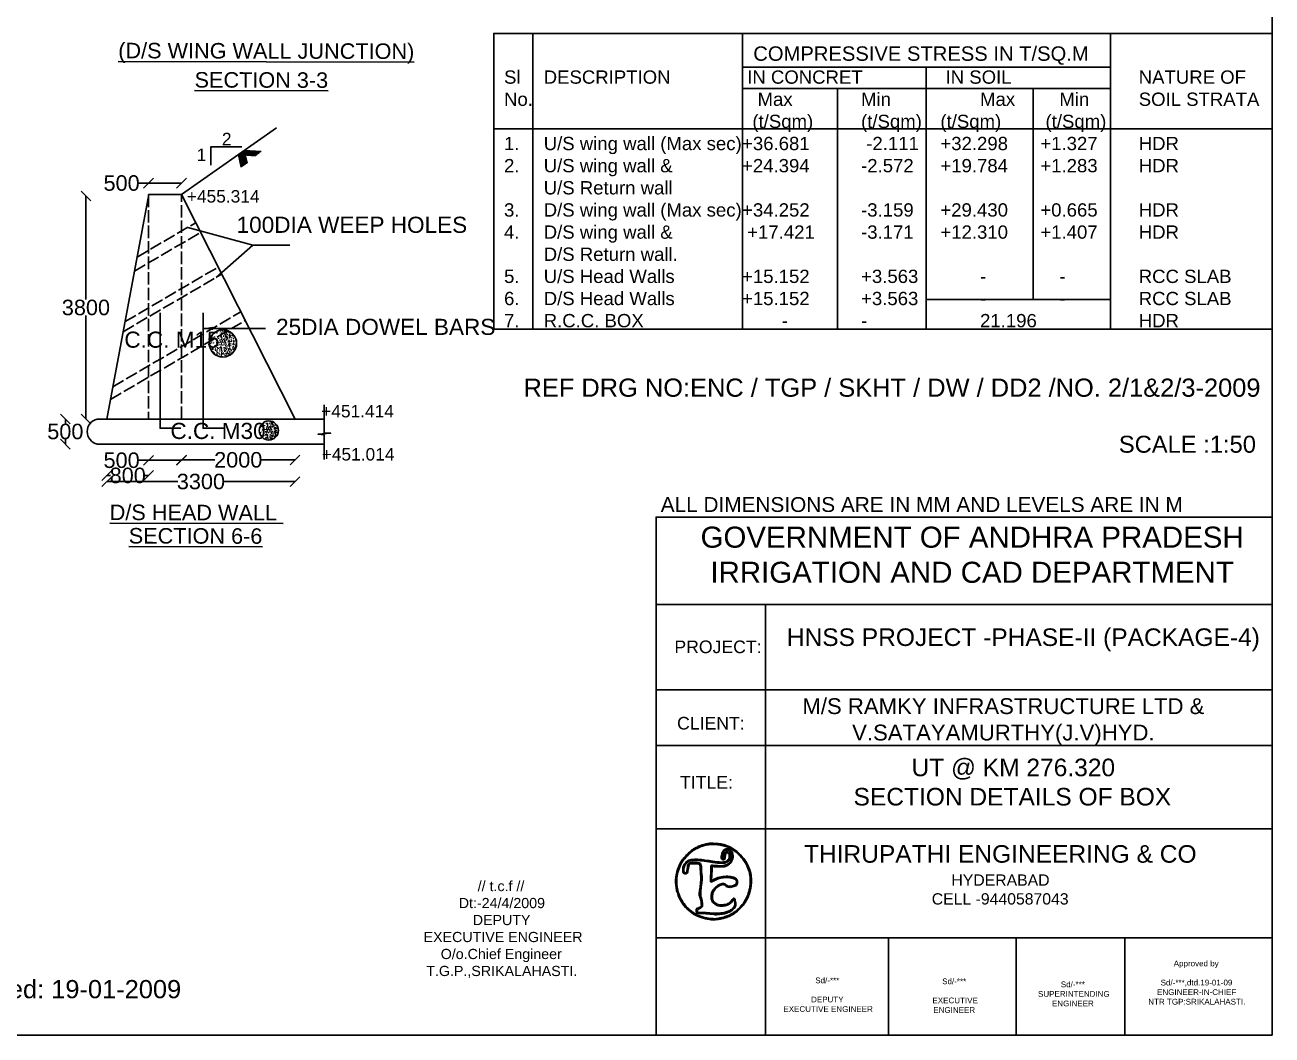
# Model space of a CAD drawing. Header units: millimetres. Extents: x 5124 to 6568637, y 2311 to 91879094.
# Drawn here: x 3796725 to 3808787, y 45942158 to 45951932 of the extents above; entities that cross this region are included whole.
import ezdxf

# ---------------------------------------------------------------- set-up
doc = ezdxf.new("R2010")
doc.units = ezdxf.units.MM
doc.header["$MEASUREMENT"] = 0
doc.linetypes.add('ACAD_ISO02W100', pattern=[15, 12, -3])
for name, color, linetype in [('DIMENSION', 7, 'Continuous'), ('DRAWING', 7, 'Continuous'), ('TEXT', 7, 'Continuous')]:
    doc.layers.add(name, color=color, linetype=linetype)
doc.styles.get("Standard").update_dxf_attribs({"font": 'arial.ttf', "height": 150})
doc.dimstyles.get("Standard").update_dxf_attribs({"dimtxt": 200, "dimasz": 110, "dimexe": 0.18, "dimexo": 0.0625, "dimgap": 0.09, "dimtad": 0, "dimtih": 1, "dimtoh": 1, "dimdec": 0, "dimzin": 0, "dimdsep": 46, "dimtxsty": 'Standard', "dimblk": 'OBLIQUE', "dimcen": 0.09, "dimse1": 1, "dimse2": 1, "dimadec": 0, "dimazin": 0, "dimtfac": 1, "dimtdec": 0, "dimtofl": 0, "dimtmove": 0, "dimatfit": 3, "dimfxl": 1, "dimtolj": 1, "dimtzin": 0, "dimarcsym": 0})

# ---------------------------------------------------------------- blocks, each defined once
blk = doc.blocks.new('_Oblique')
at = {"color": 0, "linetype": 'ByBlock', "lineweight": -2}
blk.add_line((-0.5, -0.5), (0.5, 0.5), dxfattribs=at)
blk = doc.blocks.new('*D82')
at = {"layer": 'Defpoints', "color": 0, "transparency": 16777216}
for p in [(3798239, 45948118.5), (3799337.5, 45948118.5), (3798239, 45947723)]:
    blk.add_point(p, dxfattribs=at)
at = {"layer": 'DIMENSION', "color": 0, "lineweight": -2, "transparency": 16777216}
for p, q in [((3798239, 45947723), (3798563.16, 45947723)), ((3799337.5, 45947723), (3799013.34, 45947723))]:
    blk.add_line(p, q, dxfattribs=at)
at = {"layer": 'DIMENSION', "color": 0, "lineweight": -2, "transparency": 16777216, "xscale": 95, "yscale": 95, "zscale": 95, "rotation": 180}
blk.add_blockref('_Oblique', (3798239, 45947723), dxfattribs=at)
at = {"layer": 'DIMENSION', "color": 0, "lineweight": -2, "transparency": 16777216, "xscale": 95, "yscale": 95, "zscale": 95}
blk.add_blockref('_Oblique', (3799337.5, 45947723), dxfattribs=at)
at = {"layer": 'DIMENSION', "color": 0, "transparency": 16777216, "insert": (3798788.25, 45947723), "char_height": 150, "attachment_point": 5}
blk.add_mtext('\\A1;2000', dxfattribs=at)
blk = doc.blocks.new('*D83')
at = {"layer": 'Defpoints', "color": 0, "transparency": 16777216}
for p in [(3797920, 45948118), (3798239, 45948118), (3797920, 45947719)]:
    blk.add_point(p, dxfattribs=at)
at = {"layer": 'DIMENSION', "color": 0, "lineweight": -2, "transparency": 16777216}
for p, q in [((3797920, 45947719), (3797826, 45947719)), ((3798239, 45947719), (3797920, 45947719))]:
    blk.add_line(p, q, dxfattribs=at)
at = {"layer": 'DIMENSION', "color": 0, "lineweight": -2, "transparency": 16777216, "xscale": 95, "yscale": 95, "zscale": 95, "rotation": 180}
blk.add_blockref('_Oblique', (3797920, 45947719), dxfattribs=at)
at = {"layer": 'DIMENSION', "color": 0, "lineweight": -2, "transparency": 16777216, "xscale": 95, "yscale": 95, "zscale": 95}
blk.add_blockref('_Oblique', (3798239, 45947719), dxfattribs=at)
at = {"layer": 'DIMENSION', "color": 0, "transparency": 16777216, "insert": (3797660, 45947719), "char_height": 150, "attachment_point": 5}
blk.add_mtext('\\A1;500', dxfattribs=at)
blk = doc.blocks.new('*D84')
at = {"layer": 'Defpoints', "color": 0, "transparency": 16777216}
for p in [(3797517, 45948118), (3797920, 45948118), (3797517, 45947572)]:
    blk.add_point(p, dxfattribs=at)
at = {"layer": 'DIMENSION', "color": 0, "lineweight": -2, "transparency": 16777216}
for p, q in [((3797517, 45947572), (3797553, 45947572)), ((3797920, 45947572), (3797884, 45947572))]:
    blk.add_line(p, q, dxfattribs=at)
at = {"layer": 'DIMENSION', "color": 0, "lineweight": -2, "transparency": 16777216, "xscale": 95, "yscale": 95, "zscale": 95, "rotation": 180}
blk.add_blockref('_Oblique', (3797517, 45947572), dxfattribs=at)
at = {"layer": 'DIMENSION', "color": 0, "lineweight": -2, "transparency": 16777216, "xscale": 95, "yscale": 95, "zscale": 95}
blk.add_blockref('_Oblique', (3797920, 45947572), dxfattribs=at)
at = {"layer": 'DIMENSION', "color": 0, "transparency": 16777216, "insert": (3797719, 45947572), "char_height": 150, "attachment_point": 5}
blk.add_mtext('\\A1;800', dxfattribs=at)
blk = doc.blocks.new('*D85')
at = {"layer": 'Defpoints', "color": 0, "transparency": 16777216}
for p in [(3797425, 45948118), (3797116, 45947875), (3797425, 45947875)]:
    blk.add_point(p, dxfattribs=at)
at = {"layer": 'DIMENSION', "color": 0, "lineweight": -2, "transparency": 16777216}
for p, q in [((3797116, 45948118), (3797116, 45948074)), ((3797116, 45947875), (3797116, 45947920))]:
    blk.add_line(p, q, dxfattribs=at)
at = {"layer": 'DIMENSION', "color": 0, "lineweight": -2, "transparency": 16777216, "xscale": 95, "yscale": 95, "zscale": 95}
for p, rotation in [((3797116, 45948118), 90), ((3797116, 45947875), 270)]:
    blk.add_blockref('_Oblique', p, dxfattribs=dict(at, rotation=rotation))
at = {"layer": 'DIMENSION', "color": 0, "transparency": 16777216, "insert": (3797116, 45947997), "char_height": 150, "attachment_point": 5}
blk.add_mtext('\\A1;500', dxfattribs=at)
blk = doc.blocks.new('*D81')
at = {"layer": 'Defpoints', "color": 0, "transparency": 16777216}
for p in [(3797517, 45948118.5), (3799337.5, 45947723), (3797517, 45947513)]:
    blk.add_point(p, dxfattribs=at)
at = {"layer": 'DIMENSION', "color": 0, "lineweight": -2, "transparency": 16777216}
for p, q in [((3797517, 45947513), (3798203.49015, 45947513)), ((3799337.5, 45947513), (3798651.00985, 45947513))]:
    blk.add_line(p, q, dxfattribs=at)
at = {"layer": 'DIMENSION', "color": 0, "lineweight": -2, "transparency": 16777216, "xscale": 95, "yscale": 95, "zscale": 95, "rotation": 180}
blk.add_blockref('_Oblique', (3797517, 45947513), dxfattribs=at)
at = {"layer": 'DIMENSION', "color": 0, "lineweight": -2, "transparency": 16777216, "xscale": 95, "yscale": 95, "zscale": 95}
blk.add_blockref('_Oblique', (3799337.5, 45947513), dxfattribs=at)
at = {"layer": 'DIMENSION', "color": 0, "transparency": 16777216, "insert": (3798427.25, 45947513), "char_height": 150, "attachment_point": 5}
blk.add_mtext('\\A1;3300', dxfattribs=at)
blk = doc.blocks.new('*D86')
at = {"layer": 'Defpoints', "color": 0, "transparency": 16777216}
for p in [(3797920, 45950401), (3797920, 45950276), (3798239, 45950290)]:
    blk.add_point(p, dxfattribs=at)
at = {"layer": 'DIMENSION', "color": 0, "lineweight": -2, "transparency": 16777216}
for p, q in [((3797920, 45950401), (3797826, 45950401)), ((3798239, 45950401), (3797920, 45950401))]:
    blk.add_line(p, q, dxfattribs=at)
at = {"layer": 'DIMENSION', "color": 0, "lineweight": -2, "transparency": 16777216, "xscale": 95, "yscale": 95, "zscale": 95, "rotation": 180}
blk.add_blockref('_Oblique', (3797920, 45950401), dxfattribs=at)
at = {"layer": 'DIMENSION', "color": 0, "lineweight": -2, "transparency": 16777216, "xscale": 95, "yscale": 95, "zscale": 95}
blk.add_blockref('_Oblique', (3798239, 45950401), dxfattribs=at)
at = {"layer": 'DIMENSION', "color": 0, "transparency": 16777216, "insert": (3797660, 45950401), "char_height": 150, "attachment_point": 5}
blk.add_mtext('\\A1;500', dxfattribs=at)
blk = doc.blocks.new('*D87')
at = {"layer": 'Defpoints', "color": 0, "transparency": 16777216}
for p in [(3797920, 45950276), (3797315, 45948118), (3797879, 45948118)]:
    blk.add_point(p, dxfattribs=at)
at = {"layer": 'DIMENSION', "color": 0, "lineweight": -2, "transparency": 16777216}
for p, q in [((3797315, 45950276), (3797315, 45949274)), ((3797315, 45948118), (3797315, 45949121))]:
    blk.add_line(p, q, dxfattribs=at)
at = {"layer": 'DIMENSION', "color": 0, "lineweight": -2, "transparency": 16777216, "xscale": 95, "yscale": 95, "zscale": 95}
for p, rotation in [((3797315, 45950276), 90), ((3797315, 45948118), 270)]:
    blk.add_blockref('_Oblique', p, dxfattribs=dict(at, rotation=rotation))
at = {"layer": 'DIMENSION', "color": 0, "transparency": 16777216, "insert": (3797315, 45949197), "char_height": 150, "attachment_point": 5}
blk.add_mtext('\\A1;3800', dxfattribs=at)

msp = doc.modelspace()

# ---------------------------------------------------------------- hatches: boundary and pattern name
at = {"layer": 'DRAWING'}
h = msp.add_hatch(dxfattribs=at)
h.set_pattern_fill('AR-CONC,_O', color=256, scale=7.806132)
h.set_pattern_definition([(130, (6479862.76, 10071313.817), (-55.99027325, -4.898514193), [5.85459865, -64.40058511]), (185, (6479862.76, 10071313.817), (10.8311116, 58.7171073), [4.68367892, -51.520468085]), (79.5486, (6479858.096, 10071313.41), (-45.15920324, 53.81855746), [4.97564307, -54.73207546]), (133.8158, (6479862.76, 10071329.43), (-83.31023998, -12.92063196), [8.78189797, -96.60087766]), (83.3644, (6479855.82, 10071328.35), (-72.96100014, 76.04092224), [7.46346484, -82.09810008]), (188.8158, (6479862.76, 10071329.43), (-72.96094078, 76.04097923), [7.02551838, -77.28070213]), (159, (6479854.956, 10071325.526), (-46.59534959, -31.42896016), [5.85459865, -64.40058511]), (214, (6479854.956, 10071325.526), (-18.99351484, 56.60616629), [4.68367892, -51.520468085]), (108.5486, (6479851.073, 10071322.907), (-65.588883515, 25.17715479), [4.97564307, -54.73207546]), (142.5, (6479862.762, 10071313.817), (-0.9492143, 25.986132079), [0, -50.895977563, 0, -52.301081238, 0, -51.715621373]), (172.5, (6479862.762, 10071313.817), (-20.535554103, 30.788296991), [0, -29.819422437, 0, -49.725057833, 0, -19.710482108]), (212.5, (6479880.17, 10071313.817), (-41.670881494, -1.760662954), [0, -19.51532882, 0, -60.88782592, 0, -80.793461315]), (222.5, (6479887.976, 10071313.817), (-45.524279432, 7.814326587), [0, -25.369927466, 0, -40.435761315, 0, -57.37506673])])
h.paths.add_polyline_path([(3798508.2, 45948850.7, 1), (3798772.5, 45948850.7, 1)])
h = msp.add_hatch(dxfattribs=at)
h.set_pattern_fill('AR-CONC,_O', color=256, scale=7.806132)
h.set_pattern_definition([(130, (6480306.76, 10070470.817), (-55.99027325, -4.898514193), [5.85459865, -64.40058511]), (185, (6480306.76, 10070470.817), (10.8311116, 58.7171073), [4.68367892, -51.520468085]), (79.5486, (6480302.096, 10070470.41), (-45.15920324, 53.81855746), [4.97564307, -54.73207546]), (133.8158, (6480306.76, 10070486.43), (-83.31023998, -12.92063196), [8.78189797, -96.60087766]), (83.3644, (6480299.82, 10070485.35), (-72.96100014, 76.04092224), [7.46346484, -82.09810008]), (188.8158, (6480306.76, 10070486.43), (-72.96094078, 76.04097923), [7.02551838, -77.28070213]), (159, (6480298.956, 10070482.526), (-46.59534959, -31.42896016), [5.85459865, -64.40058511]), (214, (6480298.956, 10070482.526), (-18.99351484, 56.60616629), [4.68367892, -51.520468085]), (108.5486, (6480295.073, 10070479.907), (-65.588883515, 25.17715479), [4.97564307, -54.73207546]), (142.5, (6480306.762, 10070470.817), (-0.9492143, 25.986132079), [0, -50.895977563, 0, -52.301081238, 0, -51.715621373]), (172.5, (6480306.762, 10070470.817), (-20.535554103, 30.788296991), [0, -29.819422437, 0, -49.725057833, 0, -19.710482108]), (212.5, (6480324.17, 10070470.817), (-41.670881494, -1.760662954), [0, -19.51532882, 0, -60.88782592, 0, -80.793461315]), (222.5, (6480331.976, 10070470.817), (-45.524279432, 7.814326587), [0, -25.369927466, 0, -40.435761315, 0, -57.37506673])])
h.paths.add_polyline_path([(3799177.2, 45948007.7, 1), (3798991.5, 45948007.7, 1)])

# ---------------------------------------------------------------- linework, layer by layer
for points in [[(3803324, 45944009.4, 0.011371), (3803283.5, 45943999.6, 0.02579), (3803253.5, 45943990, 0.027062), (3803225.6, 45943977.6, 0.013799), (3803191.8, 45943959.3, 0.049276), (3803161.4, 45943937.3, 0.020623), (3803124.9, 45943902.3, 0.020736), (3803090.7, 45943863.6, 0.039557), (3803067.2, 45943829.4, 0.070595), (3803029.5, 45943736, 0.067578), (3803018.6, 45943634.3, 0.067285), (3803035.1, 45943532.9, 0.06891), (3803078, 45943440.5, 0.057705), (3803128.3, 45943379.1, 0.054334), (3803192.4, 45943329.4, 0.05355), (3803266.5, 45943294.1, 0.052844), (3803346.9, 45943275.1, 0.040381), (3803392.1, 45943273, 0.03202), (3803440.7, 45943277.9, 0.031364), (3803489.5, 45943289.1, 0.03411), (3803535.2, 45943306.1, 0.075635), (3803626.6, 45943365.5, 0.073326), (3803697.3, 45943449.9, 0.073591), (3803740.5, 45943550.8, 0.077104), (3803751.6, 45943658.3, 0.004861), (3803749.8, 45943688.1, 0.019003), (3803747.8, 45943706.5, 0.02286), (3803744.6, 45943722.9, 0.009468), (3803738.9, 45943744.8, 0.065489), (3803703.5, 45943827.1, 0.057691), (3803646.8, 45943901.4, 0.058022), (3803575, 45943960.4, 0.068022), (3803495.1, 45943997.5, 0.035725), (3803454.9, 45944006.9, 0.021943), (3803406.6, 45944012.4, 0.021989), (3803359.5, 45944013.6, 0.048915)], [(3803475.9, 45943989.6, -0.010053), (3803502.3, 45943982.1, -0.02116), (3803522.3, 45943975, -0.022523), (3803540.9, 45943966.5, -0.013074), (3803562.4, 45943954.7, -0.040153), (3803602.7, 45943926.7, -0.032263), (3803641.3, 45943890.7, -0.031944), (3803675.3, 45943849.6, -0.036921), (3803702, 45943806.4, -0.012801), (3803711.1, 45943787.8, -0.018323), (3803718, 45943770.9, -0.011926), (3803722.9, 45943756.8, -0.421559), (3803721.4, 45943754.1, 0.438354), (3803721.2, 45943753.6, 0.035377), (3803721.8, 45943752.2, 0.030088), (3803723, 45943750.4, 0.016409), (3803724.6, 45943748.3, -0.136522), (3803732.5, 45943730.6, -0.015322), (3803737.8, 45943686.4, -0.019775), (3803740.1, 45943638.9, -0.035566), (3803737.6, 45943600.1, -0.046854), (3803721.4, 45943529.8, -0.049001), (3803692.4, 45943464.9, -0.049074), (3803651.5, 45943406.9, -0.047266), (3803599.6, 45943357.2, -0.036649), (3803571.6, 45943338.2, -0.020541), (3803535.1, 45943319.2, -0.020402), (3803498.3, 45943303.7, -0.050634), (3803470.1, 45943296.2, 0.011096), (3803464.9, 45943295.3, 0.006376), (3803458.6, 45943293.9, 0.006368), (3803452.3, 45943292.4, 0.010561), (3803447.1, 45943290.9, -0.075797), (3803398.4, 45943283.9, -0.036256), (3803335.3, 45943289.1, -0.035773), (3803271.2, 45943303.8, -0.053967), (3803218.5, 45943326.3, -0.043816), (3803158.9, 45943367.1, -0.050353), (3803110.3, 45943416, -0.04992), (3803072.1, 45943473.9, -0.041857), (3803043.5, 45943541.8, -0.041799), (3803035.1, 45943577.4, -0.022952), (3803030.6, 45943622, -0.022835), (3803030.1, 45943667.5, -0.036198), (3803034.3, 45943706.3, -0.027029), (3803042.4, 45943740.2, -0.021589), (3803054.6, 45943775.7, -0.021847), (3803069.6, 45943809.5, -0.030803), (3803086, 45943838, -0.030973), (3803106.1, 45943864.6, -0.014365), (3803135.2, 45943896.6, -0.013732), (3803165.1, 45943926, -0.048124), (3803186.5, 45943942.4, -0.015617), (3803203.6, 45943952.4, -0.006514), (3803227.2, 45943964.7, -0.006284), (3803250.6, 45943976.2, -0.02113), (3803266.3, 45943982.9, -0.047647), (3803313.4, 45943995.6, -0.034153), (3803367.7, 45944001.1, -0.033468), (3803423.7, 45943999.1, -0.039389)], [(3803497.1, 45943956.5, 0.079905), (3803487.4, 45943950.5, 0.042826), (3803477.6, 45943940.5, 0.042991), (3803469.8, 45943929.1, 0.097401), (3803466.6, 45943919.3, -0.017144), (3803465.7, 45943913.8, -0.007361), (3803464.1, 45943906.5, -0.007273), (3803462.2, 45943898.7, -0.009527), (3803460.3, 45943891.7, 0.057314), (3803457.8, 45943877.9, 0.105744), (3803459.5, 45943866.7, 0.129803), (3803465.2, 45943858.7, 0.112787), (3803474.4, 45943854, 0.089359), (3803485.4, 45943853.2, 0.205539), (3803492.5, 45943857.2, 0.119945), (3803496.8, 45943867.1, 0.023277), (3803499.2, 45943886.6, -0.017196), (3803501.5, 45943906.6, -0.101894), (3803505.1, 45943916.4, -0.209902), (3803510.9, 45943920.5, -0.109281), (3803520, 45943920.2, -0.199104), (3803531.3, 45943911.8, -0.104543), (3803537.1, 45943894.9, -0.087788), (3803536, 45943874.3, -0.092435), (3803527.9, 45943855.7, -0.140361), (3803509, 45943839.9, -0.085225), (3803480.7, 45943832.8, -0.045138), (3803436.1, 45943833.4, -0.010085), (3803360.5, 45943842.9, 0.001129), (3803287.2, 45943853.4, 0.010475), (3803255.5, 45943857.2, 0.019654), (3803231.4, 45943858.6, 0.009807), (3803200.9, 45943858.6, 0.021045), (3803168.7, 45943856.7, 0.064199), (3803147.4, 45943851.6, 0.07759), (3803130.4, 45943842, 0.04157), (3803112.8, 45943825.5, 0.033858), (3803100.6, 45943810, 0.055821), (3803092.9, 45943795.4, 0.056084), (3803088.6, 45943779.5, 0.03454), (3803086.9, 45943760.1, 0.036481), (3803088.1, 45943740.6, 0.103396), (3803092.6, 45943727.8, 0.148662), (3803100.6, 45943720.5, 0.109578), (3803112.4, 45943717.9, 0.120124), (3803124.1, 45943720.7, 0.145), (3803132.1, 45943728.5, 0.076305), (3803137.9, 45943743.6, 0.015923), (3803143, 45943771.7, -0.009484), (3803145.4, 45943785.6, -0.012925), (3803148, 45943798.1, -0.009784), (3803150.7, 45943808.3, -0.12767), (3803152.7, 45943811.6, -0.187867), (3803160.3, 45943815, -0.006627), (3803193, 45943815.9, -0.01166), (3803224.8, 45943815.7, -0.060862), (3803242, 45943813.1, -0.161099), (3803249.2, 45943808.3, -0.110854), (3803253.4, 45943799.3, -0.037878), (3803255.8, 45943781.9, -0.003666), (3803258.3, 45943739.1, 0.004284), (3803259.3, 45943723.4, 0.004704), (3803260.4, 45943708.3, 0.004401), (3803261.7, 45943695.4, 0.023561), (3803262.7, 45943688.4, -0.066487), (3803263.6, 45943676.1, -0.007257), (3803261.2, 45943647.6, -0.006419), (3803256.7, 45943606.1, -0.001903), (3803248.7, 45943542.9, 0.0101), (3803246.7, 45943524.2, 0.046767), (3803246.7, 45943513.3, 0.054451), (3803248.8, 45943503.4, 0.016832), (3803254, 45943489.1, -0.025497), (3803258.1, 45943477.4, -0.017703), (3803261.5, 45943463.8, -0.016989), (3803264, 45943449.4, -0.017395), (3803265.6, 45943434.9), (3803267.9, 45943403.8), (3803253.1, 45943395.4, -0.015536), (3803247, 45943392.3, -0.017122), (3803240.9, 45943389.6, -0.016739), (3803235.6, 45943387.6, -0.078777), (3803232.4, 45943387.1, 0.131176), (3803224.6, 45943385.1, 0.136592), (3803219.1, 45943379.5, 0.106124), (3803216.4, 45943370.5, 0.058162), (3803216.8, 45943359, 0.016688), (3803218, 45943352.5, 0.019181), (3803219.5, 45943346.5, 0.018627), (3803221.2, 45943341.5, 0.096084), (3803222.8, 45943339.1, 0.155202), (3803225.5, 45943337.5, 0.015688), (3803232.9, 45943336.2, 0.01847), (3803242, 45943335.3, 0.013691), (3803252.1, 45943334.9, -0.011921), (3803286.4, 45943333.6, -0.00413), (3803335.8, 45943330.2, -0.001098), (3803388.2, 45943326, -0.118504), (3803394.9, 45943323.8, 0.16291), (3803402.6, 45943322, 0.003581), (3803440.8, 45943325.8, 0.008625), (3803477.6, 45943330.4, 0.028406), (3803501.6, 45943335.2, 0.032579), (3803524.2, 45943342.7, 0.025466), (3803547.7, 45943353.7, 0.026004), (3803568.4, 45943366.1, 0.061344), (3803582, 45943377.8, 0.068447), (3803593.9, 45943395.3, 0.076262), (3803600.1, 45943414.8, 0.067476), (3803600.6, 45943437.1, 0.040065), (3803595.5, 45943463.3, 0.044341), (3803590.8, 45943475.8, 0.167899), (3803585, 45943481.7, 0.248042), (3803578.3, 45943481.5, 0.093969), (3803571, 45943475.3, -0.014529), (3803547.9, 45943448.3, -0.059632), (3803531.7, 45943434.2, -0.07471), (3803514.5, 45943425.9, -0.031322), (3803489.4, 45943420, -0.011719), (3803473.4, 45943417.6, -0.030157), (3803461.7, 45943416.8, -0.035481), (3803451.2, 45943417.5, -0.022756), (3803439.1, 45943419.7, -0.041651), (3803420.5, 45943425.7, -0.044873), (3803403.6, 45943434.6, -0.048687), (3803389.9, 45943445.5, -0.078972), (3803381, 45943457.3, -0.088886), (3803375.6, 45943474.3, -0.038681), (3803374.3, 45943498.1, -0.038538), (3803376.7, 45943522.4, -0.068656), (3803382.9, 45943541.5, -0.047822), (3803394.2, 45943560, -0.035478), (3803409.8, 45943578.1, -0.035754), (3803427.7, 45943593.6, -0.052131), (3803445.5, 45943604.3, -0.030465), (3803464.5, 45943611.8, -0.089851), (3803478.3, 45943613.7, -0.11423), (3803490, 45943610.4, -0.067663), (3803501.6, 45943601.8, 0.096235), (3803516.5, 45943592.1, 0.073317), (3803535.3, 45943587.5, 0.064558), (3803557, 45943588.3, 0.048869), (3803580, 45943594.5, 0.015923), (3803601.2, 45943603.3, 0.109612), (3803610.2, 45943610, 0.141247), (3803614.4, 45943619.1, 0.03256), (3803615.8, 45943636.2, 0.013265), (3803615.7, 45943649.4, 0.061516), (3803614.5, 45943657, 0.091027), (3803611.8, 45943662.5, 0.050414), (3803606.7, 45943668.1, 0.128873), (3803566.2, 45943688.7, 0.05989), (3803507, 45943694.2, 0.055893), (3803442.4, 45943685.3, 0.065288), (3803384.9, 45943662.4, -0.008116), (3803378, 45943658.7, -0.012981), (3803371.9, 45943655.7, -0.006773), (3803366.8, 45943653.5, -0.304845), (3803365.7, 45943653.7, -0.211798), (3803365.3, 45943655, -0.000838), (3803366, 45943670.2, -0.003985), (3803367.1, 45943687.6, -0.002472), (3803368.6, 45943708, 0.004385), (3803370.1, 45943729.4, 0.005065), (3803371.1, 45943749.8, 0.004554), (3803371.7, 45943767.1, 0.029433), (3803371.4, 45943775.8), (3803370, 45943790.6), (3803387.4, 45943787.9, 0.022308), (3803396.9, 45943786.9, 0.005402), (3803412.6, 45943786, 0.005531), (3803430.8, 45943785.5, 0.005473), (3803449, 45943785.3, 0.006594), (3803474.7, 45943785.7, 0.031106), (3803489.4, 45943787, 0.045299), (3803501.1, 45943789.9, 0.025886), (3803514.6, 45943795.3, 0.074598), (3803539.8, 45943812, 0.070434), (3803559.6, 45943835.7, 0.07263), (3803571.5, 45943863.2, 0.089071), (3803573.9, 45943891, 0.01957), (3803571.3, 45943911.1, 0.056074), (3803567.4, 45943924.6, 0.065261), (3803561, 45943935.7, 0.034277), (3803550.4, 45943947.7, 0.027009), (3803543.2, 45943954.2, 0.068734), (3803537.1, 45943957.8, 0.07176), (3803530.4, 45943959.5, 0.031521), (3803521.3, 45943960, 0.016443), (3803514.4, 45943959.6, 0.015199), (3803507.3, 45943958.9, 0.015395), (3803501.1, 45943957.8, 0.04795)], [(3803538, 45943943.9, -0.056619), (3803548.8, 45943932.8, -0.070112), (3803556, 45943920.4, -0.063176), (3803559.9, 45943905.4, -0.036102), (3803560.9, 45943886.7, -0.026103), (3803559.7, 45943867.7, -0.05922), (3803556.3, 45943853.6, -0.061276), (3803549.7, 45943841.1, -0.029698), (3803538.6, 45943826.7, -0.094532), (3803516.9, 45943809.8, -0.069609), (3803488, 45943799.7, -0.05177), (3803449.8, 45943796.2, -0.023109), (3803399.3, 45943799.1, 0.014899), (3803374.1, 45943800.9, 0.124815), (3803363.1, 45943798.6, 0.252886), (3803358.4, 45943792.1, 0.073732), (3803358.6, 45943779.3, -0.042717), (3803359.3, 45943770.5, -0.005288), (3803359.1, 45943751.4, -0.006212), (3803358.2, 45943728.6, -0.005103), (3803356.8, 45943704.3, 0.004606), (3803355.2, 45943678.1, 0.010714), (3803354.6, 45943658.4, 0.007341), (3803354.7, 45943643.5, 0.193504), (3803356.2, 45943639.9, 0.272952), (3803359.5, 45943639, 0.017404), (3803369.3, 45943642.2, 0.018882), (3803382.4, 45943647.6, 0.007944), (3803399.6, 45943655.7, -0.00991), (3803422.9, 45943666.6, -0.029968), (3803439.3, 45943672.8, -0.03192), (3803455.8, 45943676.7, -0.012489), (3803478.9, 45943680.1, -0.031624), (3803518, 45943682.3, -0.042774), (3803553.3, 45943679, -0.049658), (3803582.2, 45943670.9, -0.102801), (3803601.7, 45943658.1, -0.146745), (3803605.4, 45943651.1, -0.055372), (3803606.5, 45943639.9, -0.054274), (3803605, 45943628.1, -0.094139), (3803600.9, 45943619.1, -0.119575), (3803592.4, 45943611.6, -0.039208), (3803576.9, 45943605, -0.03788), (3803558.6, 45943600.3, -0.043914), (3803540.6, 45943598.7, -0.027336), (3803530.1, 45943599.3, -0.068469), (3803522.7, 45943601.1, -0.065144), (3803515.9, 45943605, -0.022939), (3803507.2, 45943612.1, 0.07041), (3803492.4, 45943622.1, 0.111511), (3803477.6, 45943625.6, 0.08847), (3803460.3, 45943622.7, 0.032101), (3803437.4, 45943612.8, 0.049567), (3803418, 45943600.3, 0.035227), (3803398.8, 45943582.8, 0.034846), (3803382.1, 45943562.5, 0.044392), (3803369.7, 45943541.5, 0.072348), (3803365, 45943526.2, 0.020236), (3803362.2, 45943501.3, 0.012952), (3803361, 45943476.2, 0.265664), (3803364.5, 45943469.8, -0.115377), (3803365.9, 45943468.3, -0.049412), (3803367.1, 45943465.9, -0.04534), (3803367.9, 45943462.9, -0.044785), (3803368.2, 45943459.8, 0.179828), (3803372.1, 45943449.4, 0.032309), (3803386.9, 45943434.3, 0.035345), (3803404.8, 45943420.4, 0.067561), (3803421.1, 45943412.5, 0.028537), (3803440.1, 45943407.4, 0.039847), (3803457.4, 45943405.2, 0.038236), (3803475.5, 45943405.8, 0.023572), (3803496.5, 45943409.1, 0.033201), (3803518.1, 45943415, 0.052304), (3803535.5, 45943423.2, 0.054197), (3803550.4, 45943434.5, 0.038969), (3803564.4, 45943450.1, -0.007998), (3803569.7, 45943456.8, -0.011914), (3803574.6, 45943462.5, -0.007046), (3803578.8, 45943467.1, -0.189724), (3803580.3, 45943467.8, -0.31512), (3803581.5, 45943467, -0.012989), (3803583.5, 45943462.2, -0.018519), (3803585.5, 45943455.9, -0.0116), (3803587.5, 45943448.5, -0.076654), (3803589.8, 45943420.7, -0.116551), (3803582.6, 45943397.6, -0.101292), (3803564.8, 45943377.9, -0.047771), (3803535.3, 45943360.4, -0.047916), (3803497, 45943346.6, -0.038807), (3803454.1, 45943339.1, -0.030246), (3803401.2, 45943337.3, -0.013533), (3803331.7, 45943341, 0.003397), (3803309.3, 45943342.7, 0.003258), (3803286.6, 45943344.1, 0.003226), (3803266.5, 45943345, 0.011736), (3803253.8, 45943345.2), (3803229.7, 45943345.1), (3803229.7, 45943356.5), (3803229.7, 45943365.4), (3803229.7, 45943370.8, -0.255878), (3803230.5, 45943372.2, -0.021331), (3803234.2, 45943374.3, -0.024284), (3803239, 45943376.6, -0.016153), (3803244.8, 45943378.7, 0.029102), (3803251.3, 45943381.3, 0.019825), (3803258.3, 45943384.9, 0.020023), (3803264.9, 45943389, 0.037497), (3803269.8, 45943392.9, 0.047773), (3803275.4, 45943399.2, 0.109676), (3803278, 45943405.1, 0.059805), (3803278.6, 45943413.4, 0.007063), (3803277.5, 45943432.1, 0.017193), (3803276.1, 45943445.3, 0.01193), (3803273.7, 45943460.1, 0.012048), (3803270.6, 45943474.1, 0.024163), (3803267.4, 45943485, -0.021994), (3803263.4, 45943498.8, -0.038871), (3803261.4, 45943510.4, -0.030789), (3803261, 45943523.9, -0.009072), (3803262.1, 45943544.7, -0.001709), (3803263.2, 45943559.6, -0.001884), (3803264.3, 45943574, -0.001751), (3803265.4, 45943586.3, -0.009616), (3803266.2, 45943592.9, 0.002783), (3803272.2, 45943641.3, 0.015642), (3803274.5, 45943667.2, 0.027419), (3803274.5, 45943686.1, 0.025052), (3803272.5, 45943705.5, -0.013359), (3803270.8, 45943718.2, -0.007032), (3803269.4, 45943734.2, -0.006991), (3803268.5, 45943750.6, -0.010691), (3803268.2, 45943764.8, 0.009817), (3803267.6, 45943790.6, 0.054013), (3803265.5, 45943804.3, 0.099692), (3803261.2, 45943813.1, 0.084336), (3803253.6, 45943820.2, 0.111049), (3803239.9, 45943825.4, 0.01671), (3803210.5, 45943828.4, 0.019303), (3803180.4, 45943829.4, 0.061247), (3803160.5, 45943826.8, 0.116126), (3803149.1, 45943820.8, 0.097571), (3803140.6, 45943810, 0.067516), (3803134.8, 45943793.2, 0.026486), (3803131.2, 45943768.9, -0.029178), (3803128, 45943747.8, -0.08956), (3803122.6, 45943734.5, -0.186289), (3803115.3, 45943729.1, -0.209405), (3803106.7, 45943730.3, -0.132851), (3803100.2, 45943737.3, -0.091992), (3803097, 45943747.6, -0.064225), (3803097.2, 45943761.8, -0.027894), (3803100.8, 45943780.2, -0.043994), (3803107.1, 45943798, -0.055217), (3803116, 45943813, -0.053692), (3803128.2, 45943826, -0.038475), (3803144.3, 45943837.8, -0.115688), (3803169.7, 45943846.3, -0.031518), (3803212.3, 45943847.7, -0.022483), (3803273, 45943843, -0.007666), (3803360.5, 45943831, 0.006179), (3803387.4, 45943827.2, 0.0054), (3803415.5, 45943823.9, 0.005436), (3803441, 45943821.5, 0.016056), (3803458.6, 45943820.5, 0.009603), (3803478.3, 45943820.5, 0.036421), (3803490.5, 45943821.6, 0.048057), (3803500.7, 45943824.4, 0.026799), (3803512.4, 45943829.5, 0.051449), (3803528.9, 45943839.9, 0.079901), (3803540.2, 45943852.3, 0.083725), (3803546.8, 45943867.1, 0.062275), (3803549, 45943884.9, 0.027547), (3803548.5, 45943893.8, 0.025908), (3803547, 45943902.8, 0.027051), (3803544.7, 45943911.2, 0.042534), (3803541.8, 45943918, 0.029286), (3803537.1, 45943925.6, 0.113768), (3803533.1, 45943929.2, 0.10469), (3803527.6, 45943930.9, 0.022841), (3803517.8, 45943931.4, 0.022154), (3803507.8, 45943930.9, 0.107946), (3803502.5, 45943929.3, 0.118554), (3803498.6, 45943925.6, 0.029201), (3803494.2, 45943917.9, 0.04357), (3803491.5, 45943911.2, 0.022936), (3803489.4, 45943902.5, 0.022268), (3803487.9, 45943893.1, 0.027017), (3803487.4, 45943884.3, -0.013965), (3803487.2, 45943874.7, -0.050225), (3803486.2, 45943868.7, -0.097184), (3803484.6, 45943865.3, -0.23583), (3803482.1, 45943864.1, -0.162421), (3803475.4, 45943866.3, -0.180712), (3803471.8, 45943872, -0.084641), (3803471.3, 45943882.7, -0.019045), (3803474.3, 45943900.7, -0.042593), (3803480.7, 45943922.3, -0.090406), (3803489.8, 45943937.1, -0.113659), (3803502, 45943945.7, -0.096515), (3803517.5, 45943948.7, -0.029399), (3803523.6, 45943948.3, -0.028215), (3803529.6, 45943947.3, -0.029397), (3803534.8, 45943945.7, -0.08398)]]:
    msp.add_lwpolyline(points, format="xyb", close=True)
at = {"layer": 'DIMENSION'}
msp.add_line((3807225.3, 45951849.3), (3807225.3, 45948986.5), dxfattribs=at)
for points in [[(3801636.8, 45951849.3), (3801636.8, 45948986.5)], [(3803663.9, 45951849.3), (3803663.9, 45948986.5)], [(3803663.9, 45951523), (3807225.3, 45951523), (3807225.3, 45951317.2), (3803663.9, 45951317.2)], [(3805440.4, 45951523), (3805440.4, 45948986.5)], [(3803663.9, 45951317.2), (3806476.8, 45951317.2)], [(3804585.5, 45951317.2), (3804585.5, 45948986.5)], [(3806476.8, 45951317.2), (3806476.8, 45949275.7)], [(3808787, 45950925.5), (3801260, 45950925.5)]]:
    msp.add_lwpolyline(points, dxfattribs=at)
at = {"layer": 'DRAWING'}
for points in [[(3786690.5, 45957488), (3808787, 45957488), (3808787, 45942158), (3786690.5, 45942158)], [(3799337.5, 45948118.5), (3797517, 45948118.5), (3797923, 45950289.5), (3798239, 45950289.5)]]:
    msp.add_lwpolyline(points, close=True, dxfattribs=at)
for points in [[(3803663.9, 45951849.3), (3801260, 45951849.3), (3801260, 45948986.5)], [(3808787, 45948986.5), (3808787, 45951849.3), (3803663.9, 45951849.3)], [(3803663.9, 45951849.3), (3803663.9, 45948986.5)], [(3798239, 45950289.5), (3799159, 45950937.5)], [(3798824, 45950751), (3798521.5, 45950751), (3798521.5, 45950576)], [(3798789.6, 45950677.3), (3798954, 45950666.2)], [(3798789.6, 45950677.3), (3798817, 45950555.2)], [(3798795.8, 45950681.7), (3798960.2, 45950670.6)], [(3798795.8, 45950681.7), (3798823.2, 45950559.6)], [(3798802.9, 45950686.7), (3798967.3, 45950675.6)], [(3798802.9, 45950686.7), (3798830.3, 45950564.6)], [(3798807.7, 45950690.1), (3798972.1, 45950679)], [(3798807.7, 45950690.1), (3798835.1, 45950568)], [(3798814.2, 45950694.6), (3798978.6, 45950683.5)], [(3798814.2, 45950694.6), (3798841.6, 45950572.5)], [(3798822.3, 45950700.3), (3798986.7, 45950689.2)], [(3798822.3, 45950700.3), (3798849.7, 45950578.2)], [(3798828.5, 45950704.7), (3798992.9, 45950693.6)], [(3798828.5, 45950704.7), (3798855.9, 45950582.6)], [(3798837.3, 45950710.9), (3799001.7, 45950699.8)], [(3798837.3, 45950710.9), (3798864.7, 45950588.8)], [(3798846.1, 45950717.1), (3799010.5, 45950706)], [(3798846.1, 45950717.1), (3798873.5, 45950595)], [(3798299.9, 45949972.7), (3798928.5, 45949800), (3799286, 45949800)], [(3798573.7, 45949489.1), (3798928.5, 45949800)], [(3805440.4, 45949275.7), (3807225.3, 45949275.7)], [(3798233, 45948029.5), (3798031.5, 45948029.5), (3798031.5, 45949144.5)], [(3798649.5, 45948029.5), (3798448, 45948029.5), (3798448, 45949144.5)], [(3801260, 45948986.5), (3803663.9, 45948986.5)], [(3803663.9, 45948986.5), (3808787, 45948986.5)], [(3799619.5, 45947985.5), (3799619.5, 45948118.5), (3797425, 45948118.5)], [(3797425, 45947875.5), (3799619.5, 45947875.5), (3799619.5, 45947965.5)]]:
    msp.add_lwpolyline(points, dxfattribs=at)
at = {"layer": 'DRAWING', "linetype": 'ACAD_ISO02W100', "ltscale": 10}
msp.add_lwpolyline([(3798239, 45950289.5), (3797920.5, 45950289.5), (3797920.5, 45948118.5), (3798239, 45948118.5)], close=True, dxfattribs=at)
for points in [[(3797810.1, 45949685.9), (3798376.6, 45950017.6)], [(3797784.6, 45949549.5), (3798424, 45949923.9)], [(3797693.2, 45949060.7), (3798593.9, 45949588.1)], [(3797674.9, 45948962.9), (3798627.9, 45949520.8)], [(3797552.4, 45948307.6), (3798855.7, 45949070.7)], [(3797575.3, 45948430.3), (3798813.1, 45949155)]]:
    msp.add_lwpolyline(points, dxfattribs=at)
at = {"layer": 'DRAWING', "linetype": 'Continuous'}
msp.add_lwpolyline([(3799619.5, 45948254.9), (3799619.5, 45947985.5), (3799683, 45947980.5), (3799560.5, 45947970.5), (3799619.5, 45947965.5), (3799619.5, 45947725.6)], dxfattribs=at)
at = {"layer": 'DRAWING'}
for centre, radius in [((3798640.3, 45948850.7), 132.2), ((3799084.3, 45948007.7), 92.8)]:
    msp.add_circle(centre, radius, dxfattribs=at)
msp.add_arc((3797451.9, 45947997), 124.5, 102.50288, 257.49712, dxfattribs=at)
at = {"layer": 'TEXT'}
for points in [[(3808787, 45947169.3), (3802828.8, 45947169.3), (3802828.8, 45942158), (3808787, 45942158)], [(3802828.8, 45946325.1), (3808787, 45946325.1), (3808787, 45945499), (3802828.8, 45945499)], [(3802828.8, 45944959.5), (3808787, 45944959.5), (3808787, 45944153.3), (3802828.8, 45944153.3)], [(3802828.8, 45943098.3), (3808787, 45943098.3), (3808787, 45942158), (3802828.8, 45942158)]]:
    msp.add_lwpolyline(points, close=True, dxfattribs=at)
for points in [[(3803886.8, 45946325.1), (3803886.8, 45942158)], [(3805077.3, 45943098.3), (3805077.3, 45942158)], [(3806313.5, 45943098.3), (3806313.5, 45942158)], [(3807363.1, 45943098.3), (3807363.1, 45942158)]]:
    msp.add_lwpolyline(points, dxfattribs=at)

# ---------------------------------------------------------------- texts
at = {"layer": 'DRAWING', "insert": (3801359, 45951724.3), "char_height": 95.9138, "width": 8578.397, "attachment_point": 1}
msp.add_mtext('{\\H1.4574x; ^I^I^I^I^I^I  COMPRESSIVE STRESS IN T/SQ.M\\P\\H0.91933x;Sl^IDESCRIPTION^I^I IN CONCRET^I^I IN SOIL^I^I^I^INATURE OF \\PNo.^I^I^I^I^I^I   Max^I^IMin^I^I^IMax^I^IMin^I^ISOIL STRATA\\P^I^I^I^I^I^I  (t/Sqm)^I^I(t/Sqm)^I(t/Sqm)^I     (t/Sqm)\\P\\H0.9999x;1.^IU/S wing wall (Max sec)\\H1.0001x;^I+36.681^I^I -2.111^I+32.298^I    +1.327^I^IHDR\\P\\H0.9999x;2.^IU/S wing wall & ^I^I\\H1.0001x;+24.394^I^I-2.572^I+19.784^I    +1.283^I^IHDR\\P^I\\H0.99992x;U/S Return wall \\P3.^ID/S wing wall \\H0.99996x;(Max sec)\\H1.0001x;^I+34.252^I^I-3.159^I+29.430^I    +0.665^I^IHDR\\P\\H0.99992x;4.^ID/S wing wall & ^I^I \\H1.0001x;+17.421^I^I-3.171^I+12.310^I    +1.407^I^IHDR\\H0.99998x;\\P\\H0.99996x;^ID/S Return wall.\\P5.^IU/S Head Walls ^I^I+15.152^I^I+3.563^I^I-^I^I-^I^IRCC SLAB\\P6.^ID/S Head Walls ^I^I+15.152^I^I+3.563^I^I-^I^I-^I^IRCC SLAB\\P\\H0.99992x;7.^IR.C.C. BOX^I^I^I^I-^I^I-^I^I^I21.196\\H0.99992x;^I^I^IHDR\\H1.088x;\\P}', dxfattribs=at)
at = {"layer": 'TEXT'}
for s, p in [('%%U(D/S WING WALL JUNCTION)', (3797627.4, 45951609.1)), ('%%USECTION 3-3', (3798365.4, 45951325.8)), ('%%UD/S HEAD WALL ', (3797544.7, 45947141.2)), ('%%USECTION 6-6', (3797729, 45946914.3))]:
    msp.add_text(s, height=150, rotation=359.8588, dxfattribs=at).set_placement(p)
for s, height, p in [('2', 120, (3798630, 45950768)), ('1', 120, (3798385.9, 45950615.4)), ('+455.314', 120, (3798290.8, 45950213.2)), ('100DIA WEEP HOLES', 156.123, (3798772.6, 45949920)), ('25DIA DOWEL BARS', 156.123, (3799153.9, 45948932.2)), (' C.C. M15  ', 156.123, (3797625.9, 45948808.4)), ('+451.414', 120, (3799590.4, 45948134.5)), (' C.C. M30', 156.12, (3798071.6, 45947925.4)), ('SCALE :1:50', 164.224, (3807305.2, 45947792.5)), ('+451.014', 120, (3799595.3, 45947717.2))]:
    msp.add_text(s, height=height, dxfattribs=at).set_placement(p)
at = {"layer": 'TEXT', "attachment_point": 1}
for s, insert, char_height, width in [('REF DRG NO:ENC / TGP / SKHT / DW / DD2 /NO. 2/1&2/3-2009 ', (3801547.3, 45948510.2), 175.921, 9248.75), ('ALL DIMENSIONS ARE IN MM AND LEVELS ARE IN M', (3802874.5, 45947363.3), 143.903, 5135.387), ('PROJECT:', (3803006.6, 45945975.3), 122.06, 1138.818), ('\\pi8.7095;M/S RAMKY INFRASTRUCTURE LTD &\\P\\pi489.7;V.SATAYAMURTHY(J.V)HYD.', (3804235.9, 45945417.1), 153.224, 3885.547), ('CLIENT:', (3803032.5, 45945236.6), 122.06, 1138.818), ('\\pi1667.4;UT @ KM 276.320\\P\\pi1106.6;SECTION DETAILS OF BOX', (3803632.7, 45944832.5), 169.891, 5273.877), ('TITLE:', (3803060.6, 45944664.6), 122.06, 661.859), ('\\pi746.18;THIRUPATHI ENGINEERING & CO\\P\\pi2172.2;{\\H0.64302x;HYDERABAD\\P\\pi1982.3;CELL -9440587043}', (3803513.4, 45943995.6), 169.891, 5273.877), ('\\pi651.2;// t.c.f //\\P\\pi468.08;Dt:-24/4/2009\\P\\pi603.51;DEPUTY \\P\\pi89.78; EXECUTIVE ENGINEER\\P\\pi293.81;O/o.Chief Engineer\\P\\pi153.84;T.G.P.,SRIKALAHASTI.', (3800452.8, 45943649), 98.551, 1753.749), ('\\pi249.07;Approved by\\P\\pi455.54; \\P\\pi122.92;Sd/-***,dtd.19-01-09\\P\\pi87.94;ENGINEER-IN-CHIEF\\P\\pi3.2291;NTR TGP:SRIKALAHASTI.', (3807586.7, 45942878.6), 55.477, 932.615), ('Drg No:ENC / TGP / SKHT / DW / 2/2-2009,Dated: 19-01-2009', (3791394.1, 45942690.4), 175.921, 9248.75), ('\\pi1279.1;Sd/-***\\P\\pi1392.3;\\P\\pi1238.4;DEPUTY \\P\\pi949.2; EXECUTIVE ENGINEER', (3803089.9, 45942714.8), 55.477, 2784.561), ('\\pi1279.1;Sd/-***\\P\\pi1381.5; \\P\\pi1164; EXECUTIVE \\P\\pi1193.4;ENGINEER', (3804317.1, 45942705.9), 55.477, 2784.561), ('\\pi1279.1;Sd/-***\\P\\pi1037.3; SUPERINTENDING  \\P\\pi1193.4;ENGINEER', (3805464.7, 45942676.3), 55.477, 2784.561)]:
    msp.add_mtext(s, dxfattribs=dict(at, insert=insert, char_height=char_height, width=width))
at = {"layer": 'TEXT', "color": 7, "width": 5814.089, "attachment_point": 5}
for s, insert, char_height in [('GOVERNMENT OF ANDHRA PRADESH\\PIRRIGATION AND CAD DEPARTMENT', (3805886, 45946804.2), 203.869), ('HNSS PROJECT -PHASE-II (PACKAGE-4)', (3806381.5, 45945982.2), 169.891)]:
    msp.add_mtext(s, dxfattribs=dict(at, insert=insert, char_height=char_height))

# ---------------------------------------------------------------- dimensions: what is measured, and where the dimension line sits
at = {"layer": 'DIMENSION'}
for base, p1, p2, angle, text, picture, middle in [((3797920.5, 45950401), (3798239, 45950289.5), (3797920.5, 45950276.1), 180, '500', '*D86', (3797660, 45950401)), ((3797315.5, 45948118.5), (3797920.5, 45950276.1), (3797879, 45948118.5), 90, '3800', '*D87', (3797315.5, 45949197.3)), ((3797116.5, 45947875.5), (3797425, 45948118.5), (3797425, 45947875.5), 90, '500', '*D85', (3797116.5, 45947997)), ((3797517, 45947572), (3797920.5, 45948118.5), (3797517, 45948118.5), 180, '800', '*D84', (3797718.8, 45947572)), ((3797517, 45947513), (3799337.5, 45947723), (3797517, 45948118.5), 180, '3300', '*D81', (3798427.2, 45947513)), ((3797920.5, 45947719), (3798239, 45948118.5), (3797920.5, 45948118.5), 180, '500', '*D83', (3797660, 45947719)), ((3798239, 45947723), (3799337.5, 45948118.5), (3798239, 45948118.5), 180, '2000', '*D82', (3798788.2, 45947723))]:
    dim = msp.add_linear_dim(base=base, p1=p1, p2=p2, angle=angle, text=text, dimstyle='Standard', override={"dimasz": 95, "dimfxl": 2000, "dimarcsym": 1}, dxfattribs=at)
    dim.commit()
    dim.dimension.update_dxf_attribs({"geometry": picture, "text_midpoint": middle})

# ---------------------------------------------------------------- leaders
at = {"layer": 'DRAWING'}
msp.add_leader([(3798448, 45948996), (3799051, 45948996)], dimstyle='Standard', override={"dimasz": 95, "dimgap": 0.09, "dimtad": 0, "dimfxl": 2000, "dimarcsym": 1}, dxfattribs=at)

doc.saveas('drawing.dxf')
